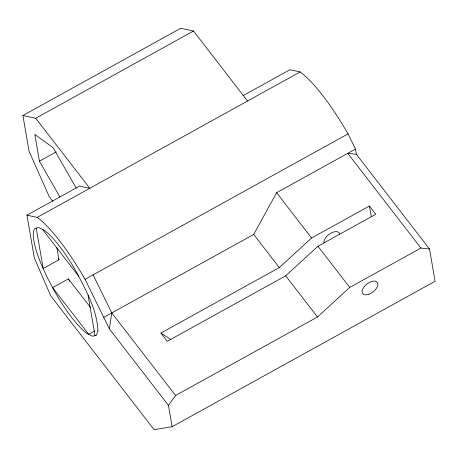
<?xml version="1.0" encoding="UTF-8"?>
<svg xmlns="http://www.w3.org/2000/svg" width="458" height="458" viewBox="0 0 458 458"><rect width="100%" height="100%" fill="white"/><g stroke="black" fill="none" stroke-linecap="round" stroke-linejoin="round"><path stroke-width="0.69" d="M172.139 426.701L168.452 405.387L109.376 328.901L111.792 312.94L93.106 274.886L348.017 133.885L355.471 149.073L356.376 154.312L429.53 249.02L435.1 281.258L172.139 426.701L154.14 429.724L50.764 295.897L34.344 258.009L26.942 215.18L79.537 186.091L89.791 188.284L35.718 118.284L22.9 115.542L29.066 151.232L49.287 196.803L52.773 201.32M109.376 328.901L103.737 317.383L253.726 234.439L276.58 192.704L355.471 149.073M168.452 405.387L175.551 395.489L317.486 316.988L349.74 287.418L420.908 248.053L429.53 249.02M279.317 267.569L311.572 238L369.423 206.003L375.783 214.241L317.932 246.238L285.678 275.808L167.262 341.302L160.901 333.063L279.317 267.569L253.726 234.439M22.9 115.542L180.675 28.276L193.499 31.018L247.572 101.023M35.718 118.284L193.499 31.018M59.941 197.026L39.428 161.193L56.334 151.844M242.952 95.711L289.908 69.736L300.162 71.935A93.569 21.612 61.1 0 1 348.017 133.885M26.942 215.18L37.201 217.373L300.162 71.935M56.809 247.274L58.979 259.823L43.201 268.548L36.216 228.113M90.558 307.593L68.414 278.928L52.636 287.653L88.675 334.306L94.743 330.951M37.201 217.373A93.569 21.612 61.1 0 1 85.056 279.328L93.106 274.886M356.376 154.312L347.754 153.344L420.908 248.053M160.901 333.063L170.931 339.601M276.58 192.704L311.572 238M317.932 246.238L349.74 287.418M285.678 275.808L317.486 316.988M111.792 312.94L175.551 395.489M42.588 229.475L78.627 276.128M76.148 187.935L53.162 147.774L34.802 134.406L39.428 161.193M68.414 278.928L69.627 281.206M85.056 279.328L103.737 317.383M58.401 258.558L58.979 259.823M369.423 206.003L371.243 216.548M88.062 295.233L95.046 335.668M323.938 242.895A9.263 4.992 -37.7 0 1 330.899 233.174A9.263 4.992 -37.7 0 1 339.716 234.164M97.949 330.905L96.26 335.399L92.482 336.246L86.877 333.39A61.773 14.267 61.1 0 1 55.069 292.21L47.5 278.012L41.168 264.077A61.773 14.267 61.1 0 1 35.003 228.382L38.781 227.534L44.386 230.391A61.773 14.267 61.1 0 1 76.194 271.571C85.869 290.16 96.97 309.494 97.949 330.905M368.845 294.242A9.263 4.992 -37.7 0 0 377.375 282.34A9.263 4.992 -37.7 0 0 363.761 287.24A9.263 4.992 -37.7 0 0 368.845 294.242"/></g></svg>
